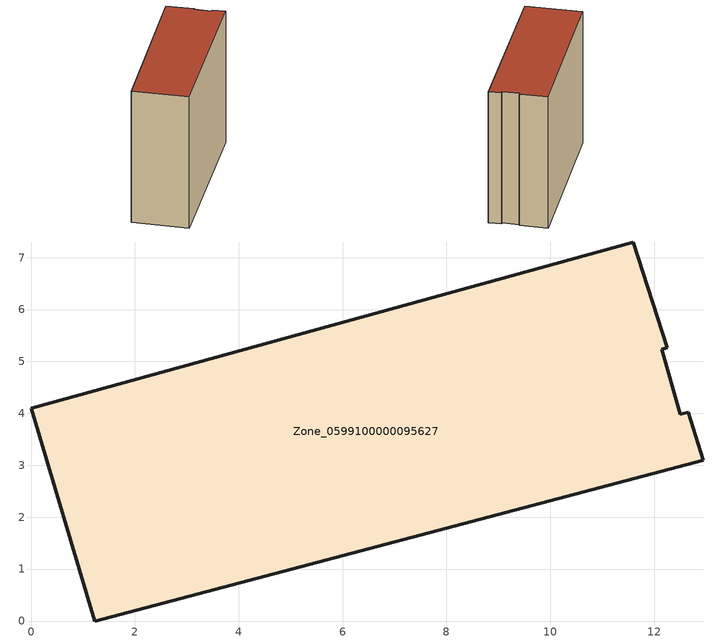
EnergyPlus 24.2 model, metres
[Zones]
Zone_0599100000095627
 floor ground (C_G): 11.6,7.3 12.26,5.26 12.14,5.23 12.51,3.98 12.65,4.02 12.95,3.1 1.23,0 0,4.1 z2.33
 wall outside (C_F): 1.23,0 12.95,3.1 12.65,4.02 12.51,3.98 12.14,5.23 12.26,5.26 11.6,7.3 0,4.1 1.23,0 z2.33:13.49
 roof outside (C_R): 12.26,5.26 11.6,7.3 0,4.1 1.23,0 12.95,3.1 12.65,4.02 12.51,3.98 12.14,5.23 z13.49
[BUILDING]
Pand.0599100000095627: North Axis=0; Terrain=City; Loads Convergence Tolerance Value=0.04; Temperature Convergence Tolerance Value=0.4; Solar Distribution=FullExterior; Maximum Number of Warmup Days=25; Minimum Number of Warmup Days=1
[Site:Location]
Rotterdam.The.Hague.AP_ZH_NLD Design_Conditions: Latitude=51.96; Longitude=4.45; Time Zone=1; Elevation=-4.5
[SITE:GROUNDTEMPERATURE:BUILDINGSURFACE]
18, 18, 18, 18, 18, 18, 18, 18, 18, 18, 18, 18
[MATERIAL] Thermal Absorptance=0.9; Solar Absorptance=0.7; Visible Absorptance=0.7
Name | Roughness | Thickness | Conductivity | Density | Specific Heat
G.TI.1946 | MediumSmooth | 0.15 | 1 | 540 | 1210
F.TI.1946 | Rough | 0.3 | 0.857143 | 1920 | 840
R.TI.1946 | MediumRough | 0.2 | 0.1 | 1500 | 1000
[CONSTRUCTION]
C_G: G.TI.1946
C_F: F.TI.1946
C_R: R.TI.1946
[ZONE]
Zone_0599100000095627: Type=1; Multiplier=1; Ceiling Height=Autocalculate; Volume=Autocalculate; Floor Area=autocalculate; Part of Total Floor Area=Yes
[ZONEINFILTRATION:DESIGNFLOWRATE]
Infil_Zone_0599100000095627: Zone or ZoneList or Space or SpaceList=Zone_0599100000095627; Schedule=AlwaysOn; Design Flow Rate Calculation Method=Flow/Area; Flow Rate per Floor Area=0.003; Constant Term Coefficient=1; Temperature Term Coefficient=0; Velocity Term Coefficient=0; Velocity Squared Term Coefficient=0
[HVACTEMPLATE:ZONE:IDEALLOADSAIRSYSTEM]
Zone_0599100000095627: Maximum Heating Supply Air Temperature=50; Minimum Cooling Supply Air Temperature=13; Maximum Heating Supply Air Humidity Ratio=0.0156; Minimum Cooling Supply Air Humidity Ratio=0.0077; Heating Limit=NoLimit; Cooling Limit=NoLimit; Dehumidification Control Type=ConstantSensibleHeatRatio; Cooling Sensible Heat Ratio=0.7; Dehumidification Setpoint=60; Humidification Control Type=None; Humidification Setpoint=30; Outdoor Air Method=None; Outdoor Air Flow Rate per Person=0.00944; Outdoor Air Flow Rate per Zone Floor Area=0; Outdoor Air Flow Rate per Zone=0; Demand Controlled Ventilation Type=None; Outdoor Air Economizer Type=NoEconomizer; Heat Recovery Type=None; Sensible Heat Recovery Effectiveness=0.7; Latent Heat Recovery Effectiveness=0.65
[ZONECONTROL:THERMOSTAT]
ThermostatControl_Zone_0599100000095627: Zone or ZoneList=Zone_0599100000095627; Control Type Schedule=DualSetpointControlType; Control 1=Thermostat_Zone_0599100000095627; Temperature Difference Between Cutout And Setpoint=0
[THERMOSTATSETPOINT:DUALSETPOINT]
Thermostat_Zone_0599100000095627: Heating Setpoint Temperature Schedule=HeatingSetpoint_Zone_0599100000095627; Cooling Setpoint Temperature Schedule=CoolingSetpoint_Zone_0599100000095627
[SCHEDULE:COMPACT]
HeatingSetpoint_Zone_0599100000095627: Through: 12/31, For: AllDays, Until: 24:00, 21
CoolingSetpoint_Zone_0599100000095627: Through: 12/31, For: AllDays, Until: 24:00, 24
DualSetpointControlType: Through: 12/31, For: AllDays, Until: 24:00, 4
AlwaysOn: Through: 12/31, For: AllDays, Until: 24:00, 1
